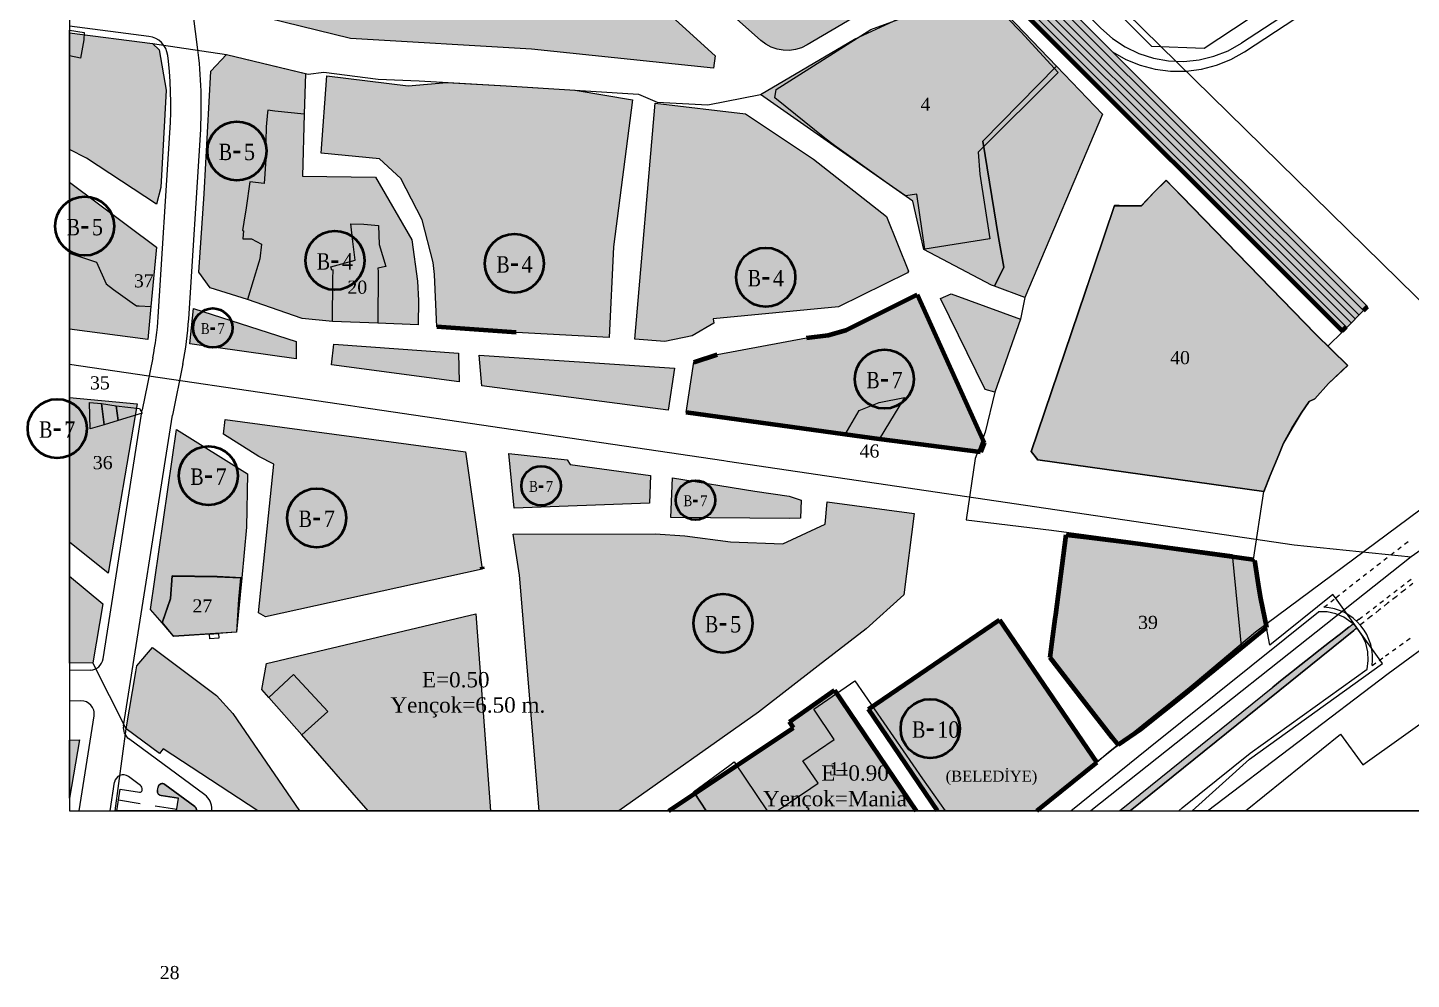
# Model space of a CAD drawing. Header units: metres. Extents: x 575880 to 576669, y 4390634 to 4391284.
# Drawn here: x 575883.5 to 576200.1, y 4390634.1 to 4390851.8 of the extents above; entities that cross this region are included whole.
import ezdxf

# ---------------------------------------------------------------- set-up
doc = ezdxf.new("R2010")
doc.units = ezdxf.units.M
for name, color, linetype, lineweight in [('B_ADAKENARI', 5, 'Continuous', 0), ('B_HAT_KADEME', 18, 'Continuous', 0), ('BALRAY_ÖNERI_HAT', 6, 'Continuous', 0), ('HAT_RAYLI_TOPLU_TAS', 9, 'Continuous', 0), ('KALDIRIM', 21, 'Continuous', 0), ('KST_KARAYOLU_KORUMA', 11, 'Continuous', 0), ('PL_ARA_ISTASYON_ALT', 9, 'Continuous', 0), ('PL_ASKERI_ALAN', 54, 'Continuous', 0), ('PL_CAMI', 151, 'Continuous', 0), ('PL_KONUT_TICARET', 33, 'Continuous', 0), ('PL_PARK', 97, 'Continuous', 0), ('PL_PASIF_YESIL', 93, 'Continuous', 0), ('PL_RESMI_KURUM', 163, 'Continuous', 0), ('PL_SAGLIK_TESISI', 150, 'Continuous', 0), ('PL_TICARET', 12, 'Continuous', 0), ('PL_TRAFO_ALANI', 9, 'Continuous', 0), ('PL_YAZI', 18, 'Continuous', 0), ('R_KIR', 2, 'Continuous', 0), ('RULO', 4, 'Continuous', 0), ('SEMBOL', 18, 'Continuous', 0), ('SM_YUKSEKLIK', 18, 'Continuous', 0), ('SNR_MAHALLE', 18, 'Continuous', 0), ('SNR_OZEL_PROJE', 18, 'Continuous', 0), ('SNR_SAGLIKLASTIRMA', 152, 'Continuous', 0), ('TESCILLI_PARSEL', 18, 'Continuous', 5)]:
    doc.layers.add(name, color=color, linetype=linetype, lineweight=lineweight)
doc.styles.get("Standard").update_dxf_attribs({"font": 'times.ttf'})

msp = doc.modelspace()

# ---------------------------------------------------------------- hatches: boundary and pattern name
at = {"layer": 'PL_ARA_ISTASYON_ALT'}
msp.add_hatch(color=256, dxfattribs=at).paths.add_polyline_path([(576055.67, 4390922.22), (576062.77, 4390915.13), (576131.69, 4390846.26), (576190.04, 4390787.95), (576184.38, 4390782.29), (576057.12, 4390909.47), (576050.02, 4390916.56), (575994.58, 4390971.96), (575999.43, 4390976.63), (576000.34, 4390977.51)])
at = {"layer": 'PL_ASKERI_ALAN'}
for points in [[(576147.53, 4390813.22), (576178.19, 4390781.67), (576185.51, 4390774.5), (576181.11, 4390770.39), (576178.01, 4390766.86), (576176.7, 4390766.26), (576174.84, 4390763.57), (576172.77, 4390760.13), (576170.86, 4390756.72), (576169.74, 4390754.07), (576167.75, 4390749.34), (576166.32, 4390745.63), (576114.58, 4390752.86), (576113.12, 4390754.82), (576125.48, 4390791.28), (576127.48, 4390797.29), (576132.18, 4390811.06), (576133.23, 4390811.05), (576138.3, 4390811.01), (576141.2, 4390814.13), (576144, 4390816.85)], [(576125.85, 4390735.19), (576138.1, 4390733.71), (576164, 4390730.13), (576164.21, 4390729.88), (576165.22, 4390723.39), (576165.57, 4390721.17), (576166.91, 4390714.53), (576148.27, 4390699.32), (576138.1, 4390691.2), (576132.97, 4390687.66), (576131.69, 4390689.32), (576125.02, 4390697.94), (576117.45, 4390707.71), (576117.92, 4390711.3), (576118.61, 4390716.54), (576118.72, 4390717.43), (576121.12, 4390735.76)]]:
    msp.add_hatch(color=256, dxfattribs=at).paths.add_polyline_path(points)
at = {"layer": 'PL_CAMI'}
for points in [[(576118.9, 4390842.99), (576102.03, 4390825.81), (576105.64, 4390803.74), (576106.8, 4390796.97), (576104.71, 4390792.6), (576104.05, 4390792.84), (576088.51, 4390800.99), (576086.03, 4390812.1), (576051.17, 4390836.46), (576072.67, 4390849.11), (576082.61, 4390853.72), (576104.02, 4390858.51)], [(575926.83, 4390726.17), (575932.44, 4390725.87), (575931.26, 4390713.47), (575916.86, 4390712.53), (575914.23, 4390715.57), (575916.17, 4390721.17), (575916.54, 4390726.33)]]:
    msp.add_hatch(color=256, dxfattribs=at).paths.add_polyline_path(points)
at = {"layer": 'PL_KONUT_TICARET'}
msp.add_hatch(color=256, dxfattribs=at).paths.add_polyline_path([(576038.75, 4390672.62), (576030.16, 4390672.62), (576036.1, 4390676.56)])
at = {"layer": 'PL_PARK'}
for points in [[(576129.44, 4390832.01), (576111.66, 4390790.06), (576104.71, 4390792.6), (576106.8, 4390796.97), (576105.64, 4390803.74), (576102.03, 4390825.81), (576118.9, 4390842.99)], [(576110.67, 4390785.09), (576104.74, 4390768.38), (576102.54, 4390768.95), (576092.32, 4390789.78), (576094.81, 4390790.9)], [(575926.7, 4390699.01), (575930.39, 4390694.9), (575945.66, 4390672.62), (575936.13, 4390672.62), (575914.49, 4390686.79), (575913.65, 4390685.75), (575906.02, 4390691.39), (575908.19, 4390704.43), (575908.42, 4390705.79), (575912.01, 4390709.97)]]:
    msp.add_hatch(color=256, dxfattribs=at).paths.add_polyline_path(points)
at = {"layer": 'PL_PASIF_YESIL'}
for points in [[(576187.62, 4390714.46), (576187.48, 4390714.35), (576187.29, 4390714.19), (576187.09, 4390714.03), (576186.9, 4390713.88), (576135.72, 4390672.62), (576133.32, 4390672.62), (576168.38, 4390700.88), (576170.54, 4390702.61), (576172.7, 4390704.34), (576174.87, 4390706.06), (576177.04, 4390707.78), (576179.21, 4390709.49), (576181.39, 4390711.19), (576183.58, 4390712.89), (576185.77, 4390714.58), (576186.76, 4390715.35)], [(575914.64, 4390678.76), (575914.87, 4390678.63), (575921.69, 4390673.6), (575921.78, 4390673.52), (575921.87, 4390673.43), (575921.94, 4390673.33), (575922, 4390673.23), (575922.04, 4390673.11), (575922.07, 4390673), (575922.09, 4390672.88), (575922.09, 4390672.75), (575922.09, 4390672.62), (575917.5, 4390672.62), (575917.95, 4390675.46), (575914, 4390676.08), (575913.81, 4390676.13), (575913.63, 4390676.22), (575913.48, 4390676.33), (575913.35, 4390676.48), (575913.25, 4390676.65), (575913.18, 4390676.84), (575913.15, 4390677.03), (575913.17, 4390677.23), (575913.29, 4390677.99), (575913.36, 4390678.23), (575913.49, 4390678.45), (575913.67, 4390678.63), (575913.89, 4390678.76), (575914.14, 4390678.82), (575914.4, 4390678.82)]]:
    msp.add_hatch(color=256, dxfattribs=at).paths.add_polyline_path(points)
at = {"layer": 'PL_RESMI_KURUM'}
for points in [[(576128.09, 4390683.66), (576114.36, 4390672.62), (576091.62, 4390672.62), (576075.9, 4390695.87), (576105.82, 4390716.31)], [(576086.79, 4390672.62), (576038.75, 4390672.62), (576036.1, 4390676.56), (576036.13, 4390676.58), (576058.69, 4390691.56), (576057.77, 4390692.94), (576068.11, 4390700.24)]]:
    msp.add_hatch(color=256, dxfattribs=at).paths.add_polyline_path(points)
at = {"layer": 'PL_SAGLIK_TESISI'}
msp.add_hatch(color=256, dxfattribs=at).paths.add_polyline_path([(575989.35, 4390672.62), (575961.4, 4390672.62), (575946.18, 4390689.97), (575952.17, 4390695.31), (575944.31, 4390703.81), (575938.65, 4390698.56), (575937.07, 4390700.37), (575938.08, 4390706.28), (575986.04, 4390717.69)])
at = {"layer": 'PL_TICARET'}
for points in [[(576028.69, 4390934.77), (576080.77, 4390882.64), (576095.26, 4390867.54), (576061.82, 4390847.8), (576060.54, 4390847.17), (576059.19, 4390846.76), (576057.78, 4390846.56), (576056.36, 4390846.59), (576054.96, 4390846.83), (576053.62, 4390847.3), (576052.37, 4390847.97), (576051.23, 4390848.83), (576041.55, 4390857.44), (576009.35, 4390886.08), (575993.45, 4390900.25), (575979.08, 4390913.54), (576015.52, 4390947.96)], [(575987.66, 4390892.93), (575991.71, 4390889.11), (576003.37, 4390879.36), (576040.81, 4390845.29), (576040.42, 4390842.51), (575998.72, 4390846.86), (575957.33, 4390849.26), (575923.37, 4390857.63), (575922.22, 4390870.54), (575922.26, 4390885.7), (575934.86, 4390887.03), (575954.74, 4390889.13), (575957.73, 4390892.12), (575949.44, 4390878.62), (575947.6, 4390874.22), (575946.9, 4390872.57), (575949.48, 4390871.06), (575966.61, 4390865.37), (575967.1, 4390868.29), (575968.63, 4390872.01), (575987.38, 4390893.2)], [(575912, 4390848.16), (575913.56, 4390846.67), (575915.11, 4390837.48), (575913.89, 4390815.21), (575912.94, 4390811.36), (575896.93, 4390821.89), (575893.03, 4390823.87), (575893.03, 4390850.57)], [(575947, 4390841.3), (575946.75, 4390831.95), (575946.38, 4390817.76), (575963.03, 4390817.57), (575971.37, 4390803.19), (575972.67, 4390793.76), (575972.89, 4390789.35), (575972.83, 4390783.76), (575963.56, 4390784.18), (575953.18, 4390784.54), (575946.29, 4390785.23), (575933.78, 4390789.54), (575925.21, 4390792.28), (575922.63, 4390795.8), (575923.83, 4390813.73), (575925.37, 4390841.78), (575928.92, 4390845.59)], [(575970.52, 4390838.45), (575979.39, 4390839.24), (575992.94, 4390838.48), (576008.72, 4390837.48), (576021.86, 4390835.23), (576017.52, 4390801.61), (576016.56, 4390780.92), (575995.27, 4390782.03), (575977.09, 4390783.31), (575976.59, 4390795.3), (575976.24, 4390798.04), (575973.75, 4390807.83), (575968.84, 4390817.23), (575963.98, 4390821.79), (575950.64, 4390823.03), (575951.91, 4390840.76)], [(576047.69, 4390832.05), (576063.25, 4390821.71), (576079.98, 4390808.56), (576085.01, 4390796.07), (576084.82, 4390795.65), (576069, 4390787.9), (576040.33, 4390785.12), (576040.47, 4390784.13), (576035.55, 4390781.26), (576029.24, 4390779.98), (576022.4, 4390780.51), (576027.07, 4390834.46)], [(575912.92, 4390801.57), (575911.66, 4390787.98), (575910.96, 4390780.43), (575893.03, 4390782.77), (575893.03, 4390816.41)], [(576102.35, 4390756.78), (576101.51, 4390754.64), (576078.28, 4390757.65), (576070.51, 4390758.69), (576034.14, 4390763.72), (576035.9, 4390775.27), (576041.21, 4390776.97), (576061.7, 4390780.77), (576066.61, 4390781.42), (576070.65, 4390782.59), (576087.01, 4390790.74)], [(575944.86, 4390779.93), (575944.87, 4390775.97), (575920.57, 4390779.41), (575921.41, 4390787.51)], [(575982.05, 4390777.26), (575982.18, 4390770.73), (575952.96, 4390774.65), (575953.49, 4390779.36)], [(576031.45, 4390773.88), (576030.03, 4390764.29), (575987.38, 4390769.85), (575986.79, 4390776.85)], [(575908.49, 4390765.67), (575901.88, 4390726.95), (575893.03, 4390734.09), (575893.03, 4390767.18)], [(575983.68, 4390754.69), (575987.47, 4390727.86), (575937.91, 4390717.01), (575936.28, 4390717.89), (575939.77, 4390751.94), (575936.32, 4390753.65), (575928.27, 4390758.76), (575928.64, 4390762.09)], [(575933.77, 4390749.73), (575933.55, 4390737.53), (575932.44, 4390725.87), (575926.83, 4390726.17), (575916.54, 4390726.33), (575916.17, 4390721.17), (575914.23, 4390715.57), (575911.57, 4390718.64), (575917.53, 4390759.83)], [(576006.94, 4390752.86), (576007.58, 4390751.86), (576025.99, 4390749.29), (576025.78, 4390743.02), (575994.76, 4390741.87), (575993.59, 4390754.32)], [(576049.86, 4390745.75), (576057.74, 4390744.57), (576060.47, 4390743.7), (576060.3, 4390739.52), (576057.8, 4390739.48), (576030.66, 4390739.73), (576030.98, 4390748.78)], [(576086.35, 4390740.61), (576083.96, 4390721.99), (576075.35, 4390714.25), (576064.37, 4390705.76), (576050.7, 4390695.18), (576018.73, 4390672.62), (576000.53, 4390672.62), (575996.04, 4390726.51), (575994.59, 4390735.9), (576027.05, 4390735.93), (576033.86, 4390735.49), (576044.29, 4390734.13), (576056.25, 4390733.7), (576065.95, 4390738.16), (576066.42, 4390743.31)], [(575900.69, 4390719.93), (575898.39, 4390706.48), (575893.03, 4390706.35), (575893.03, 4390726.26)], [(575893.03, 4390675.47), (575893.03, 4390688.79), (575895.35, 4390688.87)]]:
    msp.add_hatch(color=256, dxfattribs=at).paths.add_polyline_path(points)
at = {"layer": 'PL_TRAFO_ALANI'}
msp.add_hatch(color=256, dxfattribs=at).paths.add_polyline_path([(575952.17, 4390695.31), (575946.18, 4390689.97), (575938.65, 4390698.56), (575944.31, 4390703.81)])

# ---------------------------------------------------------------- linework, layer by layer
at = {"layer": 'B_ADAKENARI', "lineweight": 0}
for p, q in [((576131.69, 4390846.26), (576062.77, 4390915.13)), ((576190.04, 4390787.95), (576131.69, 4390846.26)), ((576144, 4390816.85), (576141.2, 4390814.13)), ((576147.53, 4390813.22), (576144, 4390816.85)), ((576141.2, 4390814.13), (576138.3, 4390811.01)), ((576178.19, 4390781.67), (576147.53, 4390813.22)), ((576132.18, 4390811.06), (576127.48, 4390797.29)), ((576133.23, 4390811.05), (576132.18, 4390811.06)), ((576138.3, 4390811.01), (576133.23, 4390811.05)), ((576127.48, 4390797.29), (576125.48, 4390791.28)), ((576125.48, 4390791.28), (576113.12, 4390754.82)), ((576185.51, 4390774.5), (576178.19, 4390781.67)), ((576181.11, 4390770.39), (576185.51, 4390774.5)), ((576178.01, 4390766.86), (576181.11, 4390770.39)), ((576174.84, 4390763.57), (576176.7, 4390766.26)), ((576176.7, 4390766.26), (576178.01, 4390766.86)), ((576172.77, 4390760.13), (576174.84, 4390763.57)), ((576170.86, 4390756.72), (576172.77, 4390760.13)), ((576113.12, 4390754.82), (576114.58, 4390752.86)), ((576169.74, 4390754.07), (576170.86, 4390756.72)), ((576114.58, 4390752.86), (576166.32, 4390745.63)), ((576167.75, 4390749.34), (576169.74, 4390754.07)), ((576166.32, 4390745.63), (576167.75, 4390749.34))]:
    msp.add_line(p, q, dxfattribs=at)
at = {"layer": 'B_ADAKENARI', "lineweight": 70}
for p, q in [((576184.38, 4390782.29), (576057.12, 4390909.47)), ((576070.65, 4390782.59), (576087.01, 4390790.74)), ((576087.01, 4390790.74), (576102.35, 4390756.78)), ((575995.27, 4390782.03), (575977.09, 4390783.31)), ((576061.7, 4390780.77), (576066.61, 4390781.42)), ((576066.61, 4390781.42), (576070.65, 4390782.59)), ((576035.9, 4390775.27), (576041.21, 4390776.97)), ((576102.35, 4390756.78), (576101.51, 4390754.64)), ((576105.82, 4390716.31), (576128.09, 4390683.66)), ((576125.02, 4390697.94), (576117.45, 4390707.71)), ((576057.77, 4390692.94), (576068.11, 4390700.24)), ((576068.11, 4390700.24), (576086.79, 4390672.62)), ((576131.69, 4390689.32), (576125.02, 4390697.94)), ((576091.62, 4390672.62), (576075.9, 4390695.87)), ((576036.13, 4390676.58), (576058.69, 4390691.56)), ((576058.69, 4390691.56), (576057.77, 4390692.94)), ((576030.16, 4390672.62), (576036.1, 4390676.56)), ((576036.1, 4390676.56), (576036.13, 4390676.58))]:
    msp.add_line(p, q, dxfattribs=at)
at = {"layer": 'B_ADAKENARI', "lineweight": 120}
for p, q in [((576189.12, 4390787.07), (576190.04, 4390787.95)), ((576184.27, 4390782.4), (576185.2, 4390783.3))]:
    msp.add_line(p, q, dxfattribs=at)
at = {"layer": 'B_ADAKENARI', "lineweight": 158}
for p, q in [((576070.51, 4390758.69), (576034.14, 4390763.72)), ((576078.28, 4390757.65), (576070.51, 4390758.69)), ((576101.51, 4390754.64), (576078.28, 4390757.65)), ((576121.12, 4390735.76), (576125.85, 4390735.19)), ((576125.85, 4390735.19), (576138.1, 4390733.71)), ((576138.1, 4390733.71), (576164, 4390730.13))]:
    msp.add_line(p, q, dxfattribs=at)
at = {"layer": 'B_ADAKENARI', "lineweight": 100}
for p, q in [((576118.72, 4390717.43), (576121.12, 4390735.76)), ((575987.39, 4390728.43), (575987.47, 4390727.86)), ((576117.92, 4390711.3), (576118.61, 4390716.54)), ((576118.61, 4390716.54), (576118.72, 4390717.43)), ((576075.9, 4390695.87), (576105.82, 4390716.31)), ((576117.45, 4390707.71), (576117.92, 4390711.3)), ((576132.97, 4390687.66), (576131.69, 4390689.32))]:
    msp.add_line(p, q, dxfattribs=at)
at = {"layer": 'B_ADAKENARI'}
msp.add_line((576164, 4390730.13), (576164.21, 4390729.88), dxfattribs=at)
at = {"layer": 'B_ADAKENARI', "lineweight": 211}
for p, q in [((576164.21, 4390729.88), (576165.22, 4390723.39)), ((576165.22, 4390723.39), (576165.57, 4390721.17)), ((576165.57, 4390721.17), (576166.91, 4390714.53)), ((576166.91, 4390714.53), (576148.27, 4390699.32)), ((576148.27, 4390699.32), (576138.1, 4390691.2)), ((576138.1, 4390691.2), (576132.97, 4390687.66)), ((576128.09, 4390683.66), (576114.36, 4390672.62))]:
    msp.add_line(p, q, dxfattribs=at)
at = {"layer": 'B_HAT_KADEME'}
for p, q in [((576118.9, 4390842.99), (576102.03, 4390825.81)), ((575938.34, 4390832.36), (575938.04, 4390829.06)), ((575938.38, 4390832.86), (575938.34, 4390832.36)), ((575940.02, 4390832.68), (575938.38, 4390832.86)), ((575946.75, 4390831.95), (575940.02, 4390832.68)), ((575938.04, 4390829.06), (575937.99, 4390825.7)), ((575937.99, 4390825.7), (575937.93, 4390821.71)), ((576102.03, 4390825.81), (576105.64, 4390803.74)), ((575937.93, 4390821.71), (575937.61, 4390816.14)), ((575934.33, 4390816.48), (575933.43, 4390810.55)), ((575937.61, 4390816.14), (575934.33, 4390816.48)), ((575933.43, 4390810.55), (575932.92, 4390807.29)), ((575932.92, 4390807.29), (575932.61, 4390805.35)), ((575932.61, 4390805.35), (575932.83, 4390805.31)), ((575932.83, 4390805.31), (575932.77, 4390804.48)), ((575932.77, 4390804.48), (575932.7, 4390803.49)), ((575932.7, 4390803.49), (575934.64, 4390803.49)), ((575934.64, 4390803.49), (575936.93, 4390802.26)), ((575936.93, 4390802.26), (575936.58, 4390798.88)), ((576105.64, 4390803.74), (576106.8, 4390796.97)), ((575893.03, 4390800.19), (575899.17, 4390798.12)), ((575936.58, 4390798.88), (575936.37, 4390798.15)), ((575899.17, 4390798.12), (575901.4, 4390793.14)), ((575936.37, 4390798.15), (575933.78, 4390789.54)), ((576106.8, 4390796.97), (576104.71, 4390792.6)), ((575901.4, 4390793.14), (575903.12, 4390791.89)), ((575903.12, 4390791.89), (575907.4, 4390788.78)), ((575907.4, 4390788.78), (575908.39, 4390788.1)), ((575908.39, 4390788.1), (575908.99, 4390788.1)), ((575908.99, 4390788.1), (575911.66, 4390788.01)), ((575916.54, 4390726.33), (575916.17, 4390721.17)), ((575926.83, 4390726.17), (575916.54, 4390726.33)), ((575932.44, 4390725.87), (575926.83, 4390726.17)), ((575916.17, 4390721.17), (575914.23, 4390715.57)), ((575938.65, 4390698.56, 177.09), (575944.31, 4390703.81, 176.68)), ((575952.17, 4390695.31, 176.8), (575944.31, 4390703.81, 176.67)), ((575946.18, 4390689.97, 176.84), (575952.17, 4390695.31, 176.8)), ((576036.1, 4390676.56), (576038.75, 4390672.62))]:
    msp.add_line(p, q, dxfattribs=at)
at = {"layer": 'BALRAY_ÖNERI_HAT'}
for p, q in [((576188.11, 4390786.03), (576060.85, 4390913.2)), ((576189.13, 4390787.05), (576061.87, 4390914.22)), ((576185.29, 4390783.2), (576058.02, 4390910.37)), ((576186.3, 4390784.22), (576059.04, 4390911.39))]:
    msp.add_line(p, q, dxfattribs=at)
at = {"layer": 'HAT_RAYLI_TOPLU_TAS'}
msp.add_line((576187.21, 4390785.12), (576059.94, 4390912.3), dxfattribs=at)
at = {"layer": 'KALDIRIM'}
for p, q in [((576005.25, 4390977.2), (576129.06, 4390851.62)), ((576198.28, 4390872.55), (576161.22, 4390848.2)), ((575922.33, 4390847.32), (575920.43, 4390861.96, 79.38)), ((575911.17, 4390849.78), (575893.03, 4390852.08)), ((576129.06, 4390851.62), (576131.68, 4390849.3)), ((576131.68, 4390849.3), (576134.6, 4390847.36)), ((576134.6, 4390847.36), (576137.75, 4390845.84)), ((576154.91, 4390845.21), (576158.17, 4390846.49)), ((576158.17, 4390846.49), (576161.22, 4390848.2)), ((575915.66, 4390844.09), (575915.5, 4390845.4)), ((575915.88, 4390841.76), (575915.66, 4390844.09)), ((576137.75, 4390845.84), (576141.08, 4390844.77)), ((576141.08, 4390844.77), (576144.53, 4390844.16)), ((576144.53, 4390844.16), (576148.03, 4390844.03)), ((576148.03, 4390844.03), (576151.51, 4390844.38)), ((576151.51, 4390844.38), (576154.91, 4390845.21)), ((575916.04, 4390839.42), (575915.88, 4390841.76)), ((575916.14, 4390837.08), (575916.04, 4390839.42)), ((575916.19, 4390834.73), (575916.14, 4390837.08)), ((575916.18, 4390832.39), (575916.19, 4390834.73)), ((575916.12, 4390830.04), (575916.18, 4390832.39)), ((575913.31, 4390785.58), (575916, 4390827.7)), ((575916, 4390827.7), (575916.12, 4390830.04)), ((575920.3, 4390785.13), (575922.98, 4390827.26)), ((575912.08, 4390776.2), (575909.69, 4390764.37)), ((575918.94, 4390774.82), (575916.59, 4390763.13)), ((575900.7, 4390707.34), (575909.69, 4390764.37)), ((575905.37, 4390692.01), (575916.59, 4390763.13)), ((576196.97, 4390732.41), (576197.76, 4390733.02)), ((576198.55, 4390733.63), (576199.34, 4390734.25)), ((576192.22, 4390728.73), (576193.01, 4390729.35)), ((576193.8, 4390729.96), (576194.59, 4390730.57)), ((576195.38, 4390731.18), (576196.18, 4390731.8)), ((576189.06, 4390726.28), (576189.85, 4390726.9)), ((576190.64, 4390727.51), (576191.43, 4390728.12)), ((576184.41, 4390722.64), (576185.19, 4390723.26)), ((576185.9, 4390723.83), (576186.69, 4390724.44)), ((576187.48, 4390725.06), (576188.27, 4390725.67)), ((576196.07, 4390722.52), (576196.87, 4390723.13)), ((576197.66, 4390723.74), (576198.45, 4390724.35)), ((576198.5, 4390723.09), (576197.71, 4390722.47)), ((576198.85, 4390723.36), (576198.5, 4390723.09)), ((576199.24, 4390724.96), (576200.04, 4390725.57)), ((576200.42, 4390724.59), (576199.63, 4390723.97)), ((576180.09, 4390719.17), (576180.87, 4390719.79)), ((576181.65, 4390720.42), (576182.43, 4390721.04)), ((576182.85, 4390721.38), (576183.63, 4390722.01)), ((576192.91, 4390720.08), (576193.7, 4390720.69)), ((576194.66, 4390720.07), (576193.88, 4390719.45)), ((576194.49, 4390721.3), (576195.28, 4390721.91)), ((576195.01, 4390720.34), (576194.66, 4390720.07)), ((576196.58, 4390721.58), (576195.79, 4390720.96)), ((576196.92, 4390721.85), (576196.58, 4390721.58)), ((576139.92, 4390686.93), (576178.84, 4390718.16)), ((576180.83, 4390718.1), (576178.84, 4390718.16)), ((576182.78, 4390717.67), (576180.83, 4390718.1)), ((576184.61, 4390716.88), (576182.78, 4390717.67)), ((576186.27, 4390715.77), (576184.61, 4390716.88)), ((576188.15, 4390716.41), (576188.94, 4390717.02)), ((576189.74, 4390717.63), (576190.53, 4390718.25)), ((576190.84, 4390717.03), (576190.05, 4390716.41)), ((576191.18, 4390717.31), (576190.84, 4390717.03)), ((576191.32, 4390718.86), (576192.11, 4390719.47)), ((576192.75, 4390718.55), (576191.96, 4390717.93)), ((576193.09, 4390718.83), (576192.75, 4390718.55)), ((576135.72, 4390672.62), (576186.9, 4390713.88)), ((576185.77, 4390714.58), (576183.58, 4390712.89)), ((576185.77, 4390714.58), (576186.76, 4390715.35)), ((576186.76, 4390715.35), (576186.27, 4390715.77)), ((576187.62, 4390714.46), (576186.76, 4390715.35)), ((576187.09, 4390714.03), (576186.9, 4390713.88)), ((576187.29, 4390714.19), (576187.09, 4390714.03)), ((576187.48, 4390714.35), (576187.29, 4390714.19)), ((576187.62, 4390714.46), (576187.48, 4390714.35)), ((576188.15, 4390716.41), (576187.57, 4390715.96)), ((576187.7, 4390714.37), (576187.62, 4390714.46)), ((576188.84, 4390712.74), (576187.7, 4390714.37)), ((576188.47, 4390715.14), (576188.4, 4390715.09)), ((576188.93, 4390715.51), (576188.47, 4390715.14)), ((576189.27, 4390715.79), (576188.93, 4390715.51)), ((576181.39, 4390711.19), (576179.21, 4390709.49)), ((576183.58, 4390712.89), (576181.39, 4390711.19)), ((576189.65, 4390710.92), (576188.84, 4390712.74)), ((576190.12, 4390708.97), (576189.65, 4390710.92)), ((576197.39, 4390710.35), (576198.2, 4390710.93)), ((576199.01, 4390711.52), (576199.82, 4390712.1)), ((576177.04, 4390707.78), (576174.87, 4390706.06)), ((576179.21, 4390709.49), (576177.04, 4390707.78)), ((576189.95, 4390705), (576190.22, 4390706.98)), ((576190.22, 4390706.98), (576190.12, 4390708.97)), ((576192.74, 4390707.01), (576193.55, 4390707.6)), ((576194.14, 4390708.02), (576194.95, 4390708.6)), ((576195.76, 4390709.18), (576196.57, 4390709.77)), ((575897.8, 4390704.81), (575893.03, 4390704.72)), ((576163.22, 4390685.8), (576189.95, 4390705)), ((576172.7, 4390704.34), (576170.54, 4390702.61)), ((576174.87, 4390706.06), (576172.7, 4390704.34)), ((576191.12, 4390705.85), (576191.93, 4390706.43)), ((576133.32, 4390672.62), (576168.38, 4390700.88)), ((576170.54, 4390702.61), (576168.38, 4390700.88)), ((575895.63, 4390697.77), (575893.03, 4390697.72)), ((575895.23, 4390672.62), (575898.65, 4390694.3)), ((575923.98, 4390676.25), (575906.55, 4390689.13)), ((576122.17, 4390672.62), (576139.92, 4390686.93)), ((576147.65, 4390673.25), (576163.22, 4390685.8)), ((575902.32, 4390672.62), (575903.35, 4390679.16)), ((575909.27, 4390678.42), (575906.51, 4390680.46)), ((575921.69, 4390673.6), (575914.87, 4390678.63)), ((575903.84, 4390672.62), (575904.61, 4390677.56)), ((575904.61, 4390677.56), (575909.06, 4390676.86)), ((575909.63, 4390677.28), (575909.66, 4390677.46)), ((575913.17, 4390677.23), (575913.29, 4390677.99)), ((575914, 4390676.08), (575917.95, 4390675.46)), ((575917.5, 4390672.62), (575917.95, 4390675.46)), ((575903.84, 4390672.62), (575903.84, 4390672.62)), ((575904.23, 4390675.09), (575909.16, 4390674.31)), ((575912.62, 4390673.77), (575917.56, 4390672.99)), ((575922.09, 4390672.62), (575922.09, 4390672.75)), ((575925.59, 4390672.62), (575925.6, 4390672.88)), ((576146.87, 4390672.62), (576147.65, 4390673.25))]:
    msp.add_line(p, q, dxfattribs=at)
for centre, radius, start, end in [((575910.54, 4390844.82), 5, 6.6895, 82.771), ((575818.66, 4390833.9), 104.53, 356.3584, 7.3782), ((575843.46, 4390790.02), 70, 348.6115, 356.3584), ((575843.46, 4390790.02), 77, 348.6115, 356.3584), ((576179.5, 4390707.45), 11.73, 352.1371, 87.1143), ((575897.74, 4390707.81), 3, 271.1049, 351.0411), ((575895.68, 4390694.77), 3, 351.0411, 91.1049), ((575908.34, 4390691.54), 3, 171.0411, 233.5472), ((575905.32, 4390678.85), 2, 53.5472, 171.0411), ((575914.27, 4390677.83), 1, 53.5472, 171.0411), ((575909.14, 4390677.35), 0.5, 261.0411, 351.0411), ((575908.67, 4390677.62), 1, 351.0411, 53.5472), ((575914.15, 4390677.07), 1, 171.0411, 261.0411), ((575921.6, 4390673.04), 4, 357.8056, 53.5472), ((575921.09, 4390672.79), 1, 357.8056, 53.5472)]:
    msp.add_arc(centre, radius, start, end, dxfattribs=at)
at = {"layer": 'KST_KARAYOLU_KORUMA'}
for p, q in [((576164.45, 4390713.52), (576253.24, 4390779.5)), ((576194.82, 4390704), (576269.73, 4390759.24)), ((576136.33, 4390689.97), (576164.45, 4390713.52)), ((576153.42, 4390672.62, 31.91), (576194.82, 4390704, 0)), ((576132.24, 4390687.09), (576136.33, 4390689.97)), ((576114.04, 4390672.62, 24.01), (576132.24, 4390687.09, 0))]:
    msp.add_line(p, q, dxfattribs=at)
at = {"layer": 'PL_ARA_ISTASYON_ALT'}
msp.add_polyline3d([(576055.67, 4390922.22, 0), (576062.77, 4390915.13, 0), (576131.69, 4390846.26, 0), (576190.04, 4390787.95, 0), (576184.38, 4390782.29, 0), (576057.12, 4390909.47, 0), (576050.02, 4390916.56, 0), (575994.58, 4390971.96, 0), (575999.43, 4390976.63, 0), (576000.34, 4390977.51, 0), (576055.67, 4390922.22, 0)], close=True, dxfattribs=at)
at = {"layer": 'PL_ASKERI_ALAN'}
for points in [[(576147.53, 4390813.22, 0), (576178.19, 4390781.67, 0), (576185.51, 4390774.5, 0), (576181.11, 4390770.39, 0), (576178.01, 4390766.86, 0), (576176.7, 4390766.26, 0), (576174.84, 4390763.57, 0), (576172.77, 4390760.13, 0), (576170.86, 4390756.72, 0), (576169.74, 4390754.07, 0), (576167.75, 4390749.34, 0), (576166.32, 4390745.63, 0), (576114.58, 4390752.86, 0), (576113.12, 4390754.82, 0), (576125.48, 4390791.28, 0), (576127.48, 4390797.29, 0), (576132.18, 4390811.06, 0), (576133.23, 4390811.05, 0), (576138.3, 4390811.01, 0), (576141.2, 4390814.13, 0), (576144, 4390816.85, 0), (576147.53, 4390813.22, 0)], [(576125.85, 4390735.19, 0), (576138.1, 4390733.71, 0), (576164, 4390730.13, 0), (576164.21, 4390729.88, 0), (576165.22, 4390723.39, 0), (576165.57, 4390721.17, 0), (576166.91, 4390714.53, 0), (576148.27, 4390699.32, 0), (576138.1, 4390691.2, 0), (576132.97, 4390687.66, 0), (576131.69, 4390689.32, 0), (576125.02, 4390697.94, 0), (576117.45, 4390707.71, 0), (576117.92, 4390711.3, 0), (576118.61, 4390716.54, 0), (576118.72, 4390717.43, 0), (576121.12, 4390735.76, 0), (576125.85, 4390735.19, 0)]]:
    msp.add_polyline3d(points, close=True, dxfattribs=at)
at = {"layer": 'PL_CAMI'}
for points in [[(576118.9, 4390842.99, 0), (576102.03, 4390825.81, 0), (576105.64, 4390803.74, 0), (576106.8, 4390796.97, 0), (576104.71, 4390792.6, 0), (576104.05, 4390792.84, 0), (576088.51, 4390800.99, 0), (576086.03, 4390812.1, 0), (576051.17, 4390836.46, 0), (576072.67, 4390849.11, 0), (576082.61, 4390853.72, 0), (576104.02, 4390858.51, 0), (576118.9, 4390842.99, 0)], [(575926.83, 4390726.17, 0), (575932.44, 4390725.87, 0), (575931.26, 4390713.47, 0), (575916.86, 4390712.53, 0), (575914.23, 4390715.57, 0), (575916.17, 4390721.17, 0), (575916.54, 4390726.33, 0), (575926.83, 4390726.17, 0)]]:
    msp.add_polyline3d(points, close=True, dxfattribs=at)
at = {"layer": 'PL_KONUT_TICARET'}
msp.add_polyline3d([(576038.75, 4390672.62, 0), (576030.16, 4390672.62, 0), (576036.1, 4390676.56, 0), (576038.75, 4390672.62, 0)], close=True, dxfattribs=at)
at = {"layer": 'PL_PARK'}
for points in [[(576129.44, 4390832.01, 0), (576111.66, 4390790.06, 0), (576104.71, 4390792.6, 0), (576106.8, 4390796.97, 0), (576105.64, 4390803.74, 0), (576102.03, 4390825.81, 0), (576118.9, 4390842.99, 0), (576129.44, 4390832.01, 0)], [(576110.67, 4390785.09, 0), (576104.74, 4390768.38, 0), (576102.54, 4390768.95, 0), (576092.32, 4390789.78, 0), (576094.81, 4390790.9, 0), (576110.67, 4390785.09, 0)], [(575926.7, 4390699.01, 0), (575930.39, 4390694.9, 0), (575945.66, 4390672.62, 0), (575936.13, 4390672.62, 0), (575914.49, 4390686.79, 0), (575913.65, 4390685.75, 0), (575906.02, 4390691.39, 0), (575908.19, 4390704.43, 0), (575908.42, 4390705.79, 0), (575912.01, 4390709.97, 0), (575926.7, 4390699.01, 0)]]:
    msp.add_polyline3d(points, close=True, dxfattribs=at)
at = {"layer": 'PL_PASIF_YESIL'}
for points in [[(576187.62, 4390714.46, 0), (576187.48, 4390714.35, 0), (576187.29, 4390714.19, 0), (576187.09, 4390714.03, 0), (576186.9, 4390713.88, 0), (576135.72, 4390672.62, 0), (576133.32, 4390672.62, 0), (576168.38, 4390700.88, 0), (576170.54, 4390702.61, 0), (576172.7, 4390704.34, 0), (576174.87, 4390706.06, 0), (576177.04, 4390707.78, 0), (576179.21, 4390709.49, 0), (576181.39, 4390711.19, 0), (576183.58, 4390712.89, 0), (576185.77, 4390714.58, 0), (576186.76, 4390715.35, 0), (576187.62, 4390714.46, 0)], [(575914.64, 4390678.76, 0), (575914.87, 4390678.63, 0), (575921.69, 4390673.6, 0), (575921.78, 4390673.52, 0), (575921.87, 4390673.43, 0), (575921.94, 4390673.33, 0), (575922, 4390673.23, 0), (575922.04, 4390673.11, 0), (575922.07, 4390673, 0), (575922.09, 4390672.88, 0), (575922.09, 4390672.75, 0), (575922.09, 4390672.62, 0), (575917.5, 4390672.62, 0), (575917.95, 4390675.46, 0), (575914, 4390676.08, 0), (575913.81, 4390676.13, 0), (575913.63, 4390676.22, 0), (575913.48, 4390676.33, 0), (575913.35, 4390676.48, 0), (575913.25, 4390676.65, 0), (575913.18, 4390676.84, 0), (575913.15, 4390677.03, 0), (575913.17, 4390677.23, 0), (575913.29, 4390677.99, 0), (575913.36, 4390678.23, 0), (575913.49, 4390678.45, 0), (575913.67, 4390678.63, 0), (575913.89, 4390678.76, 0), (575914.14, 4390678.82, 0), (575914.4, 4390678.82, 0), (575914.64, 4390678.76, 0)]]:
    msp.add_polyline3d(points, close=True, dxfattribs=at)
at = {"layer": 'PL_RESMI_KURUM'}
for points in [[(576128.09, 4390683.66, 0), (576114.36, 4390672.62, 0), (576091.62, 4390672.62, 0), (576075.9, 4390695.87, 0), (576105.82, 4390716.31, 0), (576128.09, 4390683.66, 0)], [(576086.79, 4390672.62, 0), (576038.75, 4390672.62, 0), (576036.1, 4390676.56, 0), (576036.13, 4390676.58, 0), (576058.69, 4390691.56, 0), (576057.77, 4390692.94, 0), (576068.11, 4390700.24, 0), (576086.79, 4390672.62, 0)]]:
    msp.add_polyline3d(points, close=True, dxfattribs=at)
at = {"layer": 'PL_SAGLIK_TESISI'}
msp.add_polyline3d([(575989.35, 4390672.62, 0), (575961.4, 4390672.62, 0), (575946.18, 4390689.97, 0), (575952.17, 4390695.31, 0), (575944.31, 4390703.81, 0), (575938.65, 4390698.56, 0), (575937.07, 4390700.37, 0), (575938.08, 4390706.28, 0), (575986.04, 4390717.69, 0), (575989.35, 4390672.62, 0)], close=True, dxfattribs=at)
at = {"layer": 'PL_TICARET'}
for points in [[(576028.69, 4390934.77, 0), (576080.77, 4390882.64, 0), (576095.26, 4390867.54, 0), (576061.82, 4390847.8, 0), (576060.54, 4390847.17, 0), (576059.19, 4390846.76, 0), (576057.78, 4390846.56, 0), (576056.36, 4390846.59, 0), (576054.96, 4390846.83, 0), (576053.62, 4390847.3, 0), (576052.37, 4390847.97, 0), (576051.23, 4390848.83, 0), (576041.55, 4390857.44, 0), (576009.35, 4390886.08, 0), (575993.45, 4390900.25, 0), (575979.08, 4390913.54, 0), (576015.52, 4390947.96, 0), (576028.69, 4390934.77, 0)], [(575987.66, 4390892.93, 0), (575991.71, 4390889.11, 0), (576003.37, 4390879.36, 0), (576040.81, 4390845.29, 0), (576040.42, 4390842.51, 0), (575998.72, 4390846.86, 0), (575957.33, 4390849.26, 0), (575923.37, 4390857.63, 0), (575922.22, 4390870.54, 0), (575922.26, 4390885.7, 0), (575934.86, 4390887.03, 0), (575954.74, 4390889.13, 0), (575957.73, 4390892.12, 0), (575949.44, 4390878.62, 0), (575947.6, 4390874.22, 0), (575946.9, 4390872.57, 0), (575949.48, 4390871.06, 0), (575966.61, 4390865.37, 0), (575967.1, 4390868.29, 0), (575968.63, 4390872.01, 0), (575987.38, 4390893.2, 0), (575987.66, 4390892.93, 0)], [(575912, 4390848.16, 0), (575913.56, 4390846.67, 0), (575915.11, 4390837.48, 0), (575913.89, 4390815.21, 0), (575912.94, 4390811.36, 0), (575896.93, 4390821.89, 0), (575893.03, 4390823.87, 0), (575893.03, 4390850.57, 0), (575912, 4390848.16, 0)], [(575947, 4390841.3, 0), (575946.75, 4390831.95, 0), (575946.38, 4390817.76, 0), (575963.03, 4390817.57, 0), (575971.37, 4390803.19, 0), (575972.67, 4390793.76, 0), (575972.89, 4390789.35, 0), (575972.83, 4390783.76, 0), (575963.56, 4390784.18, 0), (575953.18, 4390784.54, 0), (575946.29, 4390785.23, 0), (575933.78, 4390789.54, 0), (575925.21, 4390792.28, 0), (575922.63, 4390795.8, 0), (575923.83, 4390813.73, 0), (575925.37, 4390841.78, 0), (575928.92, 4390845.59, 0), (575947, 4390841.3, 0)], [(575970.52, 4390838.45, 0), (575979.39, 4390839.24, 0), (575992.94, 4390838.48, 0), (576008.72, 4390837.48, 0), (576021.86, 4390835.23, 0), (576017.52, 4390801.61, 0), (576016.56, 4390780.92, 0), (575995.27, 4390782.03, 0), (575977.09, 4390783.31, 0), (575976.59, 4390795.3, 0), (575976.24, 4390798.04, 0), (575973.75, 4390807.83, 0), (575968.84, 4390817.23, 0), (575963.98, 4390821.79, 0), (575950.64, 4390823.03, 0), (575951.91, 4390840.76, 0), (575970.52, 4390838.45, 0)], [(576047.69, 4390832.05, 0), (576063.25, 4390821.71, 0), (576079.98, 4390808.56, 0), (576085.01, 4390796.07, 0), (576084.82, 4390795.65, 0), (576069, 4390787.9, 0), (576040.33, 4390785.12, 0), (576040.47, 4390784.13, 0), (576035.55, 4390781.26, 0), (576029.24, 4390779.98, 0), (576022.4, 4390780.51, 0), (576027.07, 4390834.46, 0), (576047.69, 4390832.05, 0)], [(575912.92, 4390801.57, 0), (575911.66, 4390787.98, 0), (575910.96, 4390780.43, 0), (575893.03, 4390782.77, 0), (575893.03, 4390816.41, 0), (575912.92, 4390801.57, 0)], [(576102.35, 4390756.78, 0), (576101.51, 4390754.64, 0), (576078.28, 4390757.65, 0), (576070.51, 4390758.69, 0), (576034.14, 4390763.72, 0), (576035.9, 4390775.27, 0), (576041.21, 4390776.97, 0), (576061.7, 4390780.77, 0), (576066.61, 4390781.42, 0), (576070.65, 4390782.59, 0), (576087.01, 4390790.74, 0), (576102.35, 4390756.78, 0)], [(575944.86, 4390779.93, 0), (575944.87, 4390775.97, 0), (575920.57, 4390779.41, 0), (575921.41, 4390787.51, 0), (575944.86, 4390779.93, 0)], [(575982.05, 4390777.26, 0), (575982.18, 4390770.73, 0), (575952.96, 4390774.65, 0), (575953.49, 4390779.36, 0), (575982.05, 4390777.26, 0)], [(576031.45, 4390773.88, 0), (576030.03, 4390764.29, 0), (575987.38, 4390769.85, 0), (575986.79, 4390776.85, 0), (576031.45, 4390773.88, 0)], [(575908.49, 4390765.67, 0), (575901.88, 4390726.95, 0), (575893.03, 4390734.09, 0), (575893.03, 4390767.18, 0), (575908.49, 4390765.67, 0)], [(575983.68, 4390754.69, 0), (575987.47, 4390727.86, 0), (575937.91, 4390717.01, 0), (575936.28, 4390717.89, 0), (575939.77, 4390751.94, 0), (575936.32, 4390753.65, 0), (575928.27, 4390758.76, 0), (575928.64, 4390762.09, 0), (575983.68, 4390754.69, 0)], [(575933.77, 4390749.73, 0), (575933.55, 4390737.53, 0), (575932.44, 4390725.87, 0), (575926.83, 4390726.17, 0), (575916.54, 4390726.33, 0), (575916.17, 4390721.17, 0), (575914.23, 4390715.57, 0), (575911.57, 4390718.64, 0), (575917.53, 4390759.83, 0), (575933.77, 4390749.73, 0)], [(576006.94, 4390752.86, 0), (576007.58, 4390751.86, 0), (576025.99, 4390749.29, 0), (576025.78, 4390743.02, 0), (575994.76, 4390741.87, 0), (575993.59, 4390754.32, 0), (576006.94, 4390752.86, 0)], [(576049.86, 4390745.75, 0), (576057.74, 4390744.57, 0), (576060.47, 4390743.7, 0), (576060.3, 4390739.52, 0), (576057.8, 4390739.48, 0), (576030.66, 4390739.73, 0), (576030.98, 4390748.78, 0), (576049.86, 4390745.75, 0)], [(576086.35, 4390740.61, 0), (576083.96, 4390721.99, 0), (576075.35, 4390714.25, 0), (576064.37, 4390705.76, 0), (576050.7, 4390695.18, 0), (576018.73, 4390672.62, 0), (576000.53, 4390672.62, 0), (575996.04, 4390726.51, 0), (575994.59, 4390735.9, 0), (576027.05, 4390735.93, 0), (576033.86, 4390735.49, 0), (576044.29, 4390734.13, 0), (576056.25, 4390733.7, 0), (576065.95, 4390738.16, 0), (576066.42, 4390743.31, 0), (576086.35, 4390740.61, 0)], [(575900.69, 4390719.93, 0), (575898.39, 4390706.48, 0), (575893.03, 4390706.35, 0), (575893.03, 4390726.26, 0), (575900.69, 4390719.93, 0)], [(575893.03, 4390675.47, 0), (575893.03, 4390688.79, 0), (575895.35, 4390688.87, 0), (575893.03, 4390675.47, 0)]]:
    msp.add_polyline3d(points, close=True, dxfattribs=at)
at = {"layer": 'PL_TRAFO_ALANI'}
msp.add_polyline3d([(575952.17, 4390695.31, 0), (575946.18, 4390689.97, 0), (575938.65, 4390698.56, 0), (575944.31, 4390703.81, 0), (575952.17, 4390695.31, 0)], close=True, dxfattribs=at)
at = {"layer": 'R_KIR'}
for p in [(575893.03, 4391272.62), (575893.03, 4390672.62)]:
    msp.add_line(p, (575893.03, 4390672.62), dxfattribs=at)
at = {"layer": 'RULO'}
for q in [(575893.03, 4390672.62), (576657.38, 4390672.62)]:
    msp.add_line((575893.03, 4390672.62), q, dxfattribs=at)
at = {"layer": 'SEMBOL', "lineweight": 40}
for p, q in [((575930.58, 4390823.34), (575932.08, 4390823.34)), ((575895.77, 4390806.13), (575897.27, 4390806.13)), ((575953.01, 4390798.29), (575954.51, 4390798.29)), ((575994.09, 4390797.6), (575995.59, 4390797.6)), ((576051.61, 4390794.45), (576053.11, 4390794.45)), ((575925.31, 4390782.92), (575926.31, 4390782.92)), ((576078.76, 4390771.14), (576080.26, 4390771.14)), ((575889.46, 4390759.83), (575890.96, 4390759.83)), ((575924.06, 4390749.05), (575925.56, 4390749.05)), ((576000.44, 4390746.82), (576001.44, 4390746.82)), ((576035.77, 4390743.54), (576036.77, 4390743.54)), ((575948.84, 4390739.4), (575950.34, 4390739.4)), ((576041.83, 4390715.29), (576043.33, 4390715.29)), ((576089.23, 4390691.19), (576090.73, 4390691.19))]:
    msp.add_line(p, q, dxfattribs=at)
for centre, radius in [((575931.33, 4390823.56), 6.75), ((575896.52, 4390806.36), 6.75), ((575953.76, 4390798.51), 6.75), ((575994.84, 4390797.83), 6.75), ((576052.36, 4390794.68), 6.75), ((575925.81, 4390783.06), 4.5), ((576079.51, 4390771.36), 6.75), ((575890.21, 4390760.05), 6.75), ((575924.81, 4390749.27), 6.75), ((576000.94, 4390746.97), 4.5), ((576036.27, 4390743.68), 4.5), ((575949.59, 4390739.62), 6.75), ((576042.58, 4390715.51), 6.75), ((576089.98, 4390691.42), 6.75)]:
    msp.add_circle(centre, radius, dxfattribs=at)
at = {"layer": 'SNR_MAHALLE'}
for points in [[(576237.19, 4390756.66, 0), (576237.18, 4390756.67, 0), (576213.21, 4390778.38, 0), (576212.79, 4390778.79, 0), (575893.03, 4391092.34, 0)], [(575893.03, 4390774.79, 0), (575957.33, 4390765.31, 0), (575959.31, 4390765.02, 0), (576042.78, 4390752.71, 0), (576043.6, 4390752.59, 0), (576173.29, 4390733.47, 0), (576200.06, 4390730.74, 0)], [(576237.19, 4390756.66, 0), (576237.2, 4390756.65, 0), (576200.06, 4390730.74, 0)], [(576200.06, 4390730.74, 0), (576126.71, 4390672.62, 0)]]:
    msp.add_polyline3d(points, dxfattribs=at)
at = {"layer": 'SNR_OZEL_PROJE'}
msp.add_polyline3d([(576270.94, 4390672.62, 0), (576149.93, 4390672.62, 0), (576163.03, 4390684.44, 0), (576193.5, 4390706.33, 0), (576182.74, 4390721.3, 0), (576182.16, 4390722.11, 0), (576167.72, 4390710.52, 138.83), (576166.91, 4390714.53, 138.83), (576165.57, 4390721.17, 138.97), (576165.22, 4390723.39, 138.98), (576164.21, 4390729.88, 138.78), (576164, 4390730.13, 138.77), (576166.32, 4390745.63, 0), (576167.75, 4390749.34, 0), (576169.74, 4390754.07, 0), (576170.86, 4390756.72, 0), (576172.77, 4390760.13, 0), (576174.84, 4390763.57, 0), (576176.7, 4390766.26, 0), (576178.01, 4390766.86, 0), (576181.11, 4390770.39, 0), (576185.51, 4390774.5, 0), (576181, 4390778.91, 0), (576184.38, 4390782.29, 0), (576190.04, 4390787.95, 0), (576131.69, 4390846.26, 0), (576134.77, 4390844.5, 0), (576138.06, 4390843.16, 0), (576141.49, 4390842.25, 0), (576145.01, 4390841.8, 0), (576148.56, 4390841.8, 0), (576152.08, 4390842.25, 0), (576155.52, 4390843.16, 0), (576158.8, 4390844.5, 0), (576161.89, 4390846.25, 0), (576199.38, 4390870.87, 0)], dxfattribs=at)
at = {"layer": 'SNR_SAGLIKLASTIRMA'}
for points in [[(576203.29, 4390880.38, 137.35), (576152.67, 4390846.96, 139.11), (576140.7, 4390847.49, 139.91), (576003.13, 4390985.07, 143.34), (576053.51, 4391037.39, 141.96), (575963.4, 4391128.46, 143.37), (575972.84, 4391141.87, 143.7), (576078.93, 4391100.31, 141.69), (576078.93, 4391100.31, 141.69), (576105.38, 4391092.46, 141.05), (576156.83, 4391087.81, 140.04), (576183.86, 4391091.01, 139.76), (576197.52, 4391091.88, 139.42), (576216.41, 4391091.88, 139.17)], [(576104.02, 4390858.51, 0), (576118.9, 4390842.99, 0), (576118.9, 4390842.99, 0), (576129.44, 4390832.01, 0), (576111.66, 4390790.06, 0), (576110.67, 4390785.09, 0), (576104.74, 4390768.38, 0), (576102.55, 4390759.23, 0), (576100.27, 4390753.19, 0), (576098.2, 4390739.18, 0), (576117.78, 4390736.82, 0), (576159.07, 4390731.26, 0), (576161.12, 4390710.24, 0), (576130.68, 4390685.9, 0), (576128.09, 4390683.66, 0), (576114.36, 4390672.62, 0), (575903.48, 4390672.62, 0), (575906.02, 4390691.39, 0), (575898.39, 4390706.48, 0), (575893.03, 4390706.35, 0), (575893.03, 4390850.57, 0), (575912, 4390848.16, 0), (575928.92, 4390845.59, 0), (575947.65, 4390841.14, 0), (575951.2, 4390841.59, 0), (575963.66, 4390839.95, 0), (575973.01, 4390839.6, 0), (575992.94, 4390838.48, 0), (576023.24, 4390836.56, 0), (576027.53, 4390834.69, 0), (576039.11, 4390834.11, 0), (576051.17, 4390836.46, 0), (576072.67, 4390849.11, 0), (576082.61, 4390853.72, 0)]]:
    msp.add_polyline3d(points, dxfattribs=at)
at = {"layer": 'TESCILLI_PARSEL'}
for p, q in [((576104.69, 4390857, 138.3), (576110.69, 4390850.8, 138.3)), ((576076.42, 4390851.36, 138.3), (576085.18, 4390854.57, 138.3)), ((575893.03, 4390845.29, 138.16), (575893.03, 4390851.19, 138.16)), ((575893.03, 4390851.19, 138.16), (575896.38, 4390850.62, 138.16)), ((575896.38, 4390850.62, 138.16), (575896.32, 4390849.01, 138.16)), ((576054.77, 4390837.58, 138.3), (576076.42, 4390851.36, 138.3)), ((576110.69, 4390850.8, 138.3), (576119.24, 4390841.51, 138.3)), ((575896.32, 4390849.01, 138.16), (575895.53, 4390844.81, 138.16)), ((575895.53, 4390844.81, 138.16), (575893.03, 4390845.29, 138.16)), ((576119.24, 4390841.51, 138.3), (576100.94, 4390823.31, 138.3)), ((576054.46, 4390835.71, 138.3), (576054.77, 4390837.58, 138.3)), ((576065.91, 4390826.5, 138.3), (576054.46, 4390835.71, 138.3)), ((576068.12, 4390824.78, 138.3), (576065.91, 4390826.5, 138.3)), ((576079.83, 4390816.44, 138.3), (576068.12, 4390824.78, 138.3)), ((576100.94, 4390823.31, 138.3), (576101.33, 4390818.24, 138.3)), ((576101.33, 4390818.24, 138.3), (576103.62, 4390803.43, 138.3)), ((576081.33, 4390815.37, 138.3), (576079.83, 4390816.44, 138.3)), ((576084.36, 4390813.29, 138.3), (576081.33, 4390815.37, 138.3)), ((576141.21, 4390814.11, 138.3), (576144.01, 4390816.83, 138.3)), ((576144.01, 4390816.83, 138.3), (576147.54, 4390813.2, 138.3)), ((576086.91, 4390813.68, 138.3), (576084.36, 4390813.29, 138.3)), ((576088.73, 4390801.12, 138.3), (576086.91, 4390813.68, 138.3)), ((576138.31, 4390810.99, 138.3), (576141.21, 4390814.11, 138.3)), ((576147.54, 4390813.2, 138.3), (576178.2, 4390781.65, 138.3)), ((576127.49, 4390797.27, 138.3), (576132.19, 4390811.04, 138.3)), ((576132.19, 4390811.04, 138.3), (576133.24, 4390811.03, 138.3)), ((576133.24, 4390811.03, 138.3), (576138.31, 4390810.99, 138.3)), ((575957.89, 4390802.86, 138.3), (575957.43, 4390806.86, 138.3)), ((575957.43, 4390806.86, 138.3), (575960.41, 4390806.82, 138.3)), ((575960.41, 4390806.82, 138.3), (575962.05, 4390806.67, 138.3)), ((575962.05, 4390806.67, 138.3), (575963.77, 4390806.52, 138.3)), ((575963.77, 4390806.52, 138.3), (575963.89, 4390802.19, 138.3)), ((575958.39, 4390798.56, 138.3), (575957.89, 4390802.86, 138.3)), ((575963.89, 4390802.19, 138.3), (575965.38, 4390797.1, 138.3)), ((576103.62, 4390803.43, 138.3), (576088.73, 4390801.12, 138.3)), ((575952.83, 4390797.05, 138.3), (575958.39, 4390798.56, 138.3)), ((575953.02, 4390796.25, 138.3), (575952.83, 4390797.05, 138.3)), ((575953.39, 4390796.34, 138.3), (575953.02, 4390796.25, 138.3)), ((575953.32, 4390794.19, 138.3), (575953.39, 4390796.34, 138.3)), ((575965.38, 4390797.1, 138.3), (575963.57, 4390796.71, 138.3)), ((575963.57, 4390796.71, 138.3), (575963.63, 4390796, 138.3)), ((575963.63, 4390796, 138.3), (575963.57, 4390784.16, 138.3)), ((576125.49, 4390791.26, 138.3), (576127.49, 4390797.27, 138.3)), ((575953.19, 4390784.52, 138.3), (575953.32, 4390794.19, 138.3)), ((576113.13, 4390754.8, 138.3), (576125.49, 4390791.26, 138.3)), ((575963.57, 4390784.16, 138.3), (575953.19, 4390784.52, 138.3)), ((576178.2, 4390781.65, 138.3), (576185.52, 4390774.48, 138.3)), ((576185.52, 4390774.48, 138.3), (576181.12, 4390770.37, 138.3)), ((576181.12, 4390770.37, 138.3), (576178.02, 4390766.84, 138.3)), ((576084.13, 4390767.14, 138.3), (576078.28, 4390757.65, 138.3)), ((576078.32, 4390766.01, 138.3), (576084.13, 4390767.14, 138.3)), ((575897.77, 4390759.97, 138.3), (575897.57, 4390766, 138.3)), ((575897.57, 4390766, 138.3), (575900.37, 4390765.79, 138.3)), ((575900.95, 4390760.9), (575900.37, 4390765.79)), ((575900.37, 4390765.79), (575903.68, 4390765.27)), ((575900.37, 4390765.79, 138.3), (575900.95, 4390760.9, 138.3)), ((575904.19, 4390761.88), (575903.68, 4390765.27)), ((575903.68, 4390765.27), (575909.04, 4390764.63)), ((575903.68, 4390765.27), (575904.19, 4390761.88)), ((575909.04, 4390764.63), (575909.66, 4390763.59)), ((576070.52, 4390758.67, 138.3), (576073.75, 4390764.19, 138.3)), ((576073.75, 4390764.19, 138.3), (576076.78, 4390765.4, 138.3)), ((576076.78, 4390765.4, 138.3), (576078.32, 4390766.01, 138.3)), ((576176.71, 4390766.24, 138.3), (576174.85, 4390763.55, 138.3)), ((576178.02, 4390766.84, 138.3), (576176.71, 4390766.24, 138.3)), ((575900.95, 4390760.9, 138.3), (575897.77, 4390759.97, 138.3)), ((575904.19, 4390761.88), (575900.95, 4390760.9)), ((575909.66, 4390763.59), (575904.19, 4390761.88)), ((576174.85, 4390763.55, 138.3), (576172.78, 4390760.11, 138.3)), ((576078.28, 4390757.65, 138.3), (576070.52, 4390758.67, 138.3)), ((576172.78, 4390760.11, 138.3), (576170.87, 4390756.7, 138.3)), ((576114.59, 4390752.84, 138.3), (576113.13, 4390754.8, 138.3)), ((576170.87, 4390756.7, 138.3), (576169.75, 4390754.05, 138.3)), ((576166.33, 4390745.61, 138.3), (576114.59, 4390752.84, 138.3)), ((576169.75, 4390754.05, 138.3), (576167.76, 4390749.32, 138.3)), ((576167.76, 4390749.32, 138.3), (576166.33, 4390745.61, 138.3)), ((576118.73, 4390717.41, 138.3), (576121.13, 4390735.74, 138.3)), ((576121.13, 4390735.74, 138.3), (576125.86, 4390735.17, 138.3)), ((576125.86, 4390735.17, 138.3), (576138.11, 4390733.69, 138.3)), ((576138.11, 4390733.69, 138.3), (576164.01, 4390730.11, 138.3)), ((576164.01, 4390730.11, 138.3), (576164.22, 4390729.86, 138.3)), ((576164.22, 4390729.86, 138.3), (576165.23, 4390723.37, 138.3)), ((575916.18, 4390721.15, 138.3), (575916.55, 4390726.31, 138.3)), ((575916.55, 4390726.31, 138.3), (575926.84, 4390726.15, 138.3)), ((575926.84, 4390726.15, 138.3), (575932.14, 4390725.87, 138.3)), ((575932.14, 4390725.87, 138.3), (575931.73, 4390721, 138.3)), ((576165.23, 4390723.37, 138.3), (576165.58, 4390721.15, 138.3)), ((575914.29, 4390715.69, 138.3), (575916.18, 4390721.15, 138.3)), ((575931.73, 4390721, 138.3), (575931.27, 4390713.45, 138.3)), ((576165.58, 4390721.15, 138.3), (576166.92, 4390714.51, 138.3)), ((576117.93, 4390711.28, 138.3), (576118.62, 4390716.52, 138.3)), ((576118.62, 4390716.52, 138.3), (576118.73, 4390717.41, 138.3)), ((576188.99, 4390683.1), (576239.49, 4390719.34)), ((575916.87, 4390712.51, 138.3), (575914.29, 4390715.69, 138.3)), ((575931.27, 4390713.45, 138.3), (575927.14, 4390713.17, 138.3)), ((576166.92, 4390714.51, 138.3), (576148.28, 4390699.3, 138.3)), ((575925.08, 4390713.05, 138.3), (575916.87, 4390712.51, 138.3)), ((575925.08, 4390713.05), (575927.14, 4390713.17)), ((575927.14, 4390713.17, 138.3), (575925.08, 4390713.05, 138.3)), ((575925.14, 4390711.98), (575925.08, 4390713.05)), ((575927.22, 4390712.09), (575925.14, 4390711.98)), ((575927.14, 4390713.17), (575927.22, 4390712.09)), ((576117.46, 4390707.69, 138.3), (576117.93, 4390711.28, 138.3)), ((576125.03, 4390697.92, 138.3), (576117.46, 4390707.69, 138.3)), ((576063.34, 4390695.87), (576072.77, 4390702.33)), ((576072.77, 4390702.33), (576088.23, 4390679.9)), ((576131.7, 4390689.3, 138.3), (576125.03, 4390697.92, 138.3)), ((576148.28, 4390699.3, 138.3), (576138.11, 4390691.18, 138.3)), ((576068.04, 4390688.95), (576063.34, 4390695.87)), ((576138.11, 4390691.18, 138.3), (576132.98, 4390687.64, 138.3)), ((576060.87, 4390684.02), (576068.04, 4390688.95)), ((576132.98, 4390687.64, 138.3), (576131.7, 4390689.3, 138.3)), ((576162.1, 4390672.62), (576183.9, 4390690.15)), ((576183.9, 4390690.15), (576188.99, 4390683.1)), ((576035.83, 4390676.96), (576044.11, 4390683.04)), ((576044.11, 4390683.04), (576045.12, 4390683.81)), ((576045.12, 4390683.81), (576052.68, 4390672.62)), ((576064.36, 4390678.9), (576060.87, 4390684.02)), ((576062.69, 4390677.79), (576064.36, 4390678.9)), ((576088.23, 4390679.9), (576093.4, 4390672.62)), ((576038.76, 4390672.62), (576035.83, 4390676.96)), ((576054.96, 4390672.62), (576062.69, 4390677.79)), ((576052.68, 4390672.62), (576038.76, 4390672.62)), ((576093.4, 4390672.62), (576054.96, 4390672.62)), ((576270.95, 4390672.62), (576162.1, 4390672.62))]:
    msp.add_line(p, q, dxfattribs=at)

# ---------------------------------------------------------------- texts
at = {"layer": 'PL_YAZI'}
msp.add_text('(BELEDİYE)', height=2.5, dxfattribs=at).set_placement((576093.52, 4390679.28))
at = {"layer": 'SEMBOL'}
for s, height, width, p in [('B', 3.75, 0.8, (575927.21, 4390821.46)), ('5', 3.75, 0.9, (575932.94, 4390821.46)), ('B', 3.75, 0.8, (575892.4, 4390804.26)), ('5', 3.75, 0.9, (575898.14, 4390804.26)), ('B', 3.75, 0.8, (575949.64, 4390796.41)), ('4', 3.75, 0.9, (575955.37, 4390796.41)), ('B', 3.75, 0.8, (575990.72, 4390795.73)), ('4', 3.75, 0.9, (575996.45, 4390795.73)), ('B', 3.75, 0.8, (576048.25, 4390792.58)), ('4', 3.75, 0.9, (576053.98, 4390792.58)), ('B', 2.5, 0.8, (575923.07, 4390781.67)), ('7', 2.5, 0.9, (575926.89, 4390781.67)), ('B', 3.75, 0.8, (576075.39, 4390769.27)), ('7', 3.75, 0.9, (576081.12, 4390769.27)), ('B', 3.75, 0.8, (575886.09, 4390757.95)), ('7', 3.75, 0.9, (575891.82, 4390757.95)), ('B', 3.75, 0.8, (575920.7, 4390747.17)), ('7', 3.75, 0.9, (575926.43, 4390747.17)), ('B', 2.5, 0.8, (575998.19, 4390745.57)), ('7', 2.5, 0.9, (576002.01, 4390745.57)), ('B', 2.5, 0.8, (576033.52, 4390742.29)), ('7', 2.5, 0.9, (576037.34, 4390742.29)), ('B', 3.75, 0.8, (575945.47, 4390737.53)), ('7', 3.75, 0.9, (575951.21, 4390737.53)), ('B', 3.75, 0.8, (576038.46, 4390713.41)), ('5', 3.75, 0.9, (576044.19, 4390713.41)), ('B', 3.75, 0.8, (576085.86, 4390689.32)), ('10', 3.75, 0.9, (576091.59, 4390689.32))]:
    msp.add_text(s, height=height, dxfattribs=dict(at, width=width)).set_placement(p)
for s, p in [('E=0.50', (575973.68, 4390700.85)), ('Yençok=6.50 m.', (575966.47, 4390695.07)), ('E=0.90', (576065.05, 4390679.5))]:
    msp.add_text(s, height=3.5, dxfattribs=at).set_placement(p)
at = {"layer": 'SM_YUKSEKLIK'}
msp.add_text('Yençok=Mania', height=3.5, dxfattribs=at).set_placement((576051.73, 4390673.63))
at = {"layer": 'TESCILLI_PARSEL'}
for s, p in [('4', (576087.78, 4390832.74)), ('37', (575907.76, 4390792.35)), ('20', (575956.62, 4390790.89)), ('40', (576144.89, 4390774.78)), ('35', (575897.72, 4390769.01)), ('46', (576073.83, 4390753.42)), ('36', (575898.36, 4390750.76)), ('27', (575921.17, 4390717.98)), ('39', (576137.56, 4390714.21)), ('11', (576066.92, 4390680.74)), ('28', (575913.68, 4390634.1))]:
    msp.add_text(s, height=3, dxfattribs=at).set_placement(p)

doc.saveas('drawing.dxf')
